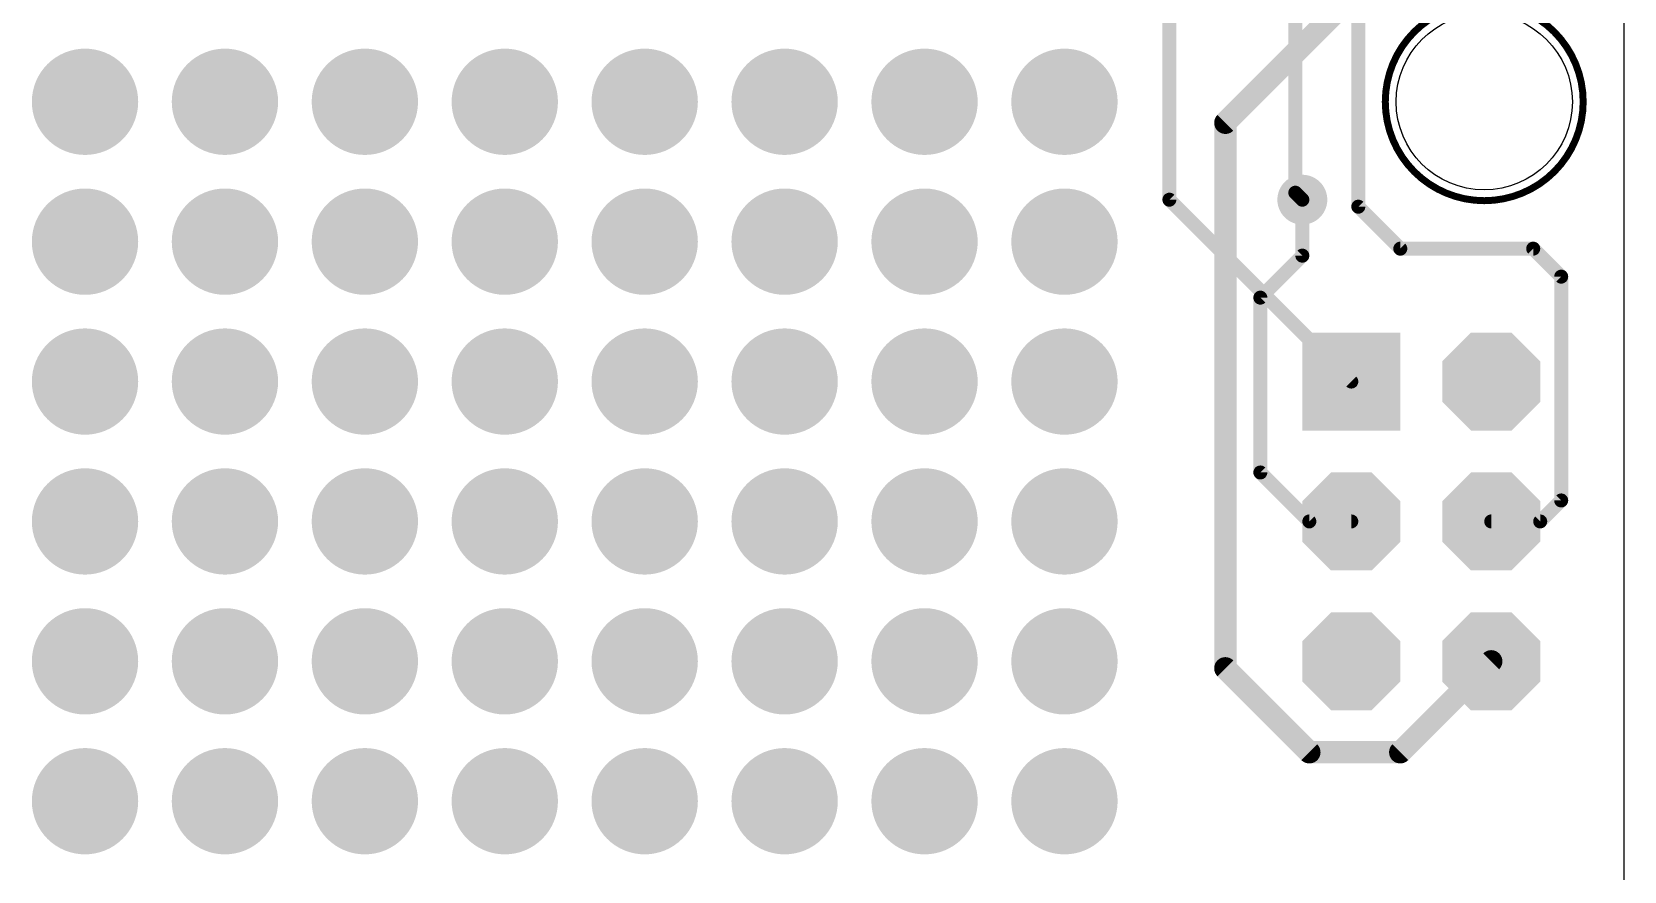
# Model space of a CAD drawing. Extents: x -5.7 to 68.6, y -2.1 to 53.8.
# Drawn here: x 39.67 to 68.58, y 21.59 to 36.83 of the extents above; entities that cross this region are included whole.
import ezdxf

# ---------------------------------------------------------------- set-up
doc = ezdxf.new("R2010")
doc.units = 0
for name, color, linetype in [('1', 12, 'CONTINUOUS'), ('16', 132, 'CONTINUOUS'), ('17', 110, 'CONTINUOUS'), ('18', 110, 'CONTINUOUS'), ('20', 53, 'CONTINUOUS'), ('51', 253, 'CONTINUOUS')]:
    doc.layers.add(name, color=color, linetype=linetype)

# ---------------------------------------------------------------- blocks, each defined once
blk = doc.blocks.new('OCTAGONP')
at = {"const_width": 0.5}
blk.add_lwpolyline([(-0.25, -0.1036), (-0.25, 0.1036), (-0.1036, 0.25), (0.1036, 0.25), (0.25, 0.1036), (0.25, -0.1036), (0.1036, -0.25), (-0.1036, -0.25), (-0.25, -0.1036), (-0.25, 0.1036)], dxfattribs=at)
blk = doc.blocks.new('SQUAREP')
blk.add_solid([(-0.5, -0.5), (0.5, -0.5), (-0.5, 0.5), (0.5, 0.5)])
blk = doc.blocks.new('ROUNDV')
at = {"const_width": 0.5}
blk.add_lwpolyline([(0, -0.25, 1), (0, 0.25, 1), (0, -0.25)], format="xyb", dxfattribs=at)

msp = doc.modelspace()

# ---------------------------------------------------------------- linework, layer by layer
at = {"layer": '1'}
for points, const_width in [([(63.754, 37.592), (61.341, 35.179)], 0.4064), ([(61.341, 35.179), (61.341, 25.273)], 0.4064), ([(62.738, 33.782), (62.738, 32.766)], 0.254), ([(62.738, 32.766), (61.976, 32.004)], 0.254), ([(61.976, 32.004), (61.976, 28.829)], 0.254), ([(61.976, 28.829), (62.865, 27.94)], 0.254), ([(62.865, 27.94), (63.627, 27.94)], 0.254), ([(61.341, 25.273), (62.865, 23.749)], 0.4064), ([(64.516, 23.749), (66.167, 25.4)], 0.4064), ([(62.865, 23.749), (64.516, 23.749)], 0.4064)]:
    msp.add_lwpolyline(points, dxfattribs=dict(at, const_width=const_width))
for points, const_width in [([(61.4426, 35.179, 1), (61.2394, 35.179)], 0.2032), ([(61.2692, 35.2508, 1), (61.4128, 35.1072)], 0.2032), ([(62.8015, 33.782, 1), (62.6745, 33.782)], 0.127), ([(62.6745, 32.766, 1), (62.8015, 32.766)], 0.127), ([(62.7829, 32.7211, 1), (62.6931, 32.8109)], 0.127), ([(62.0395, 32.004, 1), (61.9125, 32.004)], 0.127), ([(61.9311, 32.0489, 1), (62.0209, 31.9591)], 0.127), ([(62.0209, 28.8739, 1), (61.9311, 28.7841)], 0.127), ([(61.9125, 28.829, 1), (62.0395, 28.829)], 0.127), ([(62.865, 28.0035, 1), (62.865, 27.8765)], 0.127), ([(62.8201, 27.8951, 1), (62.9099, 27.9849)], 0.127), ([(63.627, 27.8765, 1), (63.627, 28.0035)], 0.127), ([(61.4128, 25.3448, 1), (61.2692, 25.2012)], 0.2032), ([(66.2388, 25.3282, 1), (66.0952, 25.4718)], 0.2032), ([(61.2394, 25.273, 1), (61.4426, 25.273)], 0.2032), ([(62.865, 23.8506, 1), (62.865, 23.6474)], 0.2032), ([(62.7932, 23.6772, 1), (62.9368, 23.8208)], 0.2032), ([(64.4442, 23.8208, 1), (64.5878, 23.6772)], 0.2032), ([(64.516, 23.6474, 1), (64.516, 23.8506)], 0.2032)]:
    msp.add_lwpolyline(points, format="xyb", dxfattribs=dict(at, const_width=const_width))
at = {"layer": '16', "const_width": 0.254}
for points in [[(60.325, 42.545), (60.325, 33.782)], [(62.611, 42.545), (62.611, 33.909)], [(63.754, 37.846), (63.754, 33.655)], [(60.325, 33.782), (63.627, 30.48)], [(62.611, 33.909), (62.738, 33.782)], [(63.754, 33.655), (64.516, 32.893)], [(64.516, 32.893), (66.929, 32.893)], [(66.929, 32.893), (67.437, 32.385)], [(67.437, 32.385), (67.437, 28.321)], [(67.437, 28.321), (67.056, 27.94)], [(67.056, 27.94), (66.167, 27.94)]]:
    msp.add_lwpolyline(points, dxfattribs=at)
at = {"layer": '16', "const_width": 0.127}
for points in [[(60.3699, 33.8269, 1), (60.2801, 33.7371)], [(60.2615, 33.782, 1), (60.3885, 33.782)], [(62.6559, 33.9539, 1), (62.5661, 33.8641)], [(62.5475, 33.909, 1), (62.6745, 33.909)], [(62.6931, 33.7371, 1), (62.7829, 33.8269)], [(63.7989, 33.6999, 1), (63.7091, 33.6101)], [(63.6905, 33.655, 1), (63.8175, 33.655)], [(64.516, 32.9565, 1), (64.516, 32.8295)], [(64.4711, 32.8481, 1), (64.5609, 32.9379)], [(66.9739, 32.9379, 1), (66.8841, 32.8481)], [(66.929, 32.8295, 1), (66.929, 32.9565)], [(67.5005, 32.385, 1), (67.3735, 32.385)], [(67.3921, 32.3401, 1), (67.4819, 32.4299)], [(63.5821, 30.4351, 1), (63.6719, 30.5249)], [(67.3735, 28.321, 1), (67.5005, 28.321)], [(67.4819, 28.2761, 1), (67.3921, 28.3659)], [(66.167, 28.0035, 1), (66.167, 27.8765)], [(67.0111, 27.9849, 1), (67.1009, 27.8951)], [(67.056, 27.8765, 1), (67.056, 28.0035)]]:
    msp.add_lwpolyline(points, format="xyb", dxfattribs=at)
at = {"layer": '20'}
msp.add_line((68.58, 5.08), (68.58, 37.846), dxfattribs=at)
msp.add_circle((66.04, 35.56), 1.6, dxfattribs=at)
at = {"layer": '51', "const_width": 0.127}
msp.add_lwpolyline([(66.04, 33.764, 1), (66.04, 37.356, 1), (66.04, 33.764)], format="xyb", dxfattribs=at)

# ---------------------------------------------------------------- block references
at = {"layer": '17', "xscale": 1.778, "yscale": 1.778}
for name, p in [('SQUAREP', (63.627, 30.48)), ('SQUAREP', (63.627, 30.48)), ('OCTAGONP', (66.167, 30.48)), ('OCTAGONP', (66.167, 30.48)), ('OCTAGONP', (63.627, 27.94)), ('OCTAGONP', (63.627, 27.94)), ('OCTAGONP', (66.167, 27.94)), ('OCTAGONP', (66.167, 27.94)), ('OCTAGONP', (63.627, 25.4)), ('OCTAGONP', (63.627, 25.4)), ('OCTAGONP', (66.167, 25.4)), ('OCTAGONP', (66.167, 25.4))]:
    msp.add_blockref(name, p, dxfattribs=at)
at = {"layer": '18'}
for p, xscale, yscale in [((40.64, 35.56), 1.9304, 1.9304), ((40.64, 35.56), 1.9304, 1.9304), ((43.18, 35.56), 1.9304, 1.9304), ((43.18, 35.56), 1.9304, 1.9304), ((45.72, 35.56), 1.9304, 1.9304), ((45.72, 35.56), 1.9304, 1.9304), ((48.26, 35.56), 1.9304, 1.9304), ((48.26, 35.56), 1.9304, 1.9304), ((50.8, 35.56), 1.9304, 1.9304), ((50.8, 35.56), 1.9304, 1.9304), ((53.34, 35.56), 1.9304, 1.9304), ((53.34, 35.56), 1.9304, 1.9304), ((55.88, 35.56), 1.9304, 1.9304), ((55.88, 35.56), 1.9304, 1.9304), ((58.42, 35.56), 1.9304, 1.9304), ((58.42, 35.56), 1.9304, 1.9304), ((62.738, 33.782), 0.9064, 0.9064), ((62.738, 33.782), 0.9064, 0.9064), ((40.64, 33.02), 1.9304, 1.9304), ((40.64, 33.02), 1.9304, 1.9304), ((43.18, 33.02), 1.9304, 1.9304), ((43.18, 33.02), 1.9304, 1.9304), ((45.72, 33.02), 1.9304, 1.9304), ((45.72, 33.02), 1.9304, 1.9304), ((48.26, 33.02), 1.9304, 1.9304), ((48.26, 33.02), 1.9304, 1.9304), ((50.8, 33.02), 1.9304, 1.9304), ((50.8, 33.02), 1.9304, 1.9304), ((53.34, 33.02), 1.9304, 1.9304), ((53.34, 33.02), 1.9304, 1.9304), ((55.88, 33.02), 1.9304, 1.9304), ((55.88, 33.02), 1.9304, 1.9304), ((58.42, 33.02), 1.9304, 1.9304), ((58.42, 33.02), 1.9304, 1.9304), ((40.64, 30.48), 1.9304, 1.9304), ((40.64, 30.48), 1.9304, 1.9304), ((43.18, 30.48), 1.9304, 1.9304), ((43.18, 30.48), 1.9304, 1.9304), ((45.72, 30.48), 1.9304, 1.9304), ((45.72, 30.48), 1.9304, 1.9304), ((48.26, 30.48), 1.9304, 1.9304), ((48.26, 30.48), 1.9304, 1.9304), ((50.8, 30.48), 1.9304, 1.9304), ((50.8, 30.48), 1.9304, 1.9304), ((53.34, 30.48), 1.9304, 1.9304), ((53.34, 30.48), 1.9304, 1.9304), ((55.88, 30.48), 1.9304, 1.9304), ((55.88, 30.48), 1.9304, 1.9304), ((58.42, 30.48), 1.9304, 1.9304), ((58.42, 30.48), 1.9304, 1.9304), ((40.64, 27.94), 1.9304, 1.9304), ((40.64, 27.94), 1.9304, 1.9304), ((43.18, 27.94), 1.9304, 1.9304), ((43.18, 27.94), 1.9304, 1.9304), ((45.72, 27.94), 1.9304, 1.9304), ((45.72, 27.94), 1.9304, 1.9304), ((48.26, 27.94), 1.9304, 1.9304), ((48.26, 27.94), 1.9304, 1.9304), ((50.8, 27.94), 1.9304, 1.9304), ((50.8, 27.94), 1.9304, 1.9304), ((53.34, 27.94), 1.9304, 1.9304), ((53.34, 27.94), 1.9304, 1.9304), ((55.88, 27.94), 1.9304, 1.9304), ((55.88, 27.94), 1.9304, 1.9304), ((58.42, 27.94), 1.9304, 1.9304), ((58.42, 27.94), 1.9304, 1.9304), ((40.64, 25.4), 1.9304, 1.9304), ((40.64, 25.4), 1.9304, 1.9304), ((43.18, 25.4), 1.9304, 1.9304), ((43.18, 25.4), 1.9304, 1.9304), ((45.72, 25.4), 1.9304, 1.9304), ((45.72, 25.4), 1.9304, 1.9304), ((48.26, 25.4), 1.9304, 1.9304), ((48.26, 25.4), 1.9304, 1.9304), ((50.8, 25.4), 1.9304, 1.9304), ((50.8, 25.4), 1.9304, 1.9304), ((53.34, 25.4), 1.9304, 1.9304), ((53.34, 25.4), 1.9304, 1.9304), ((55.88, 25.4), 1.9304, 1.9304), ((55.88, 25.4), 1.9304, 1.9304), ((58.42, 25.4), 1.9304, 1.9304), ((58.42, 25.4), 1.9304, 1.9304), ((40.64, 22.86), 1.9304, 1.9304), ((40.64, 22.86), 1.9304, 1.9304), ((43.18, 22.86), 1.9304, 1.9304), ((43.18, 22.86), 1.9304, 1.9304), ((45.72, 22.86), 1.9304, 1.9304), ((45.72, 22.86), 1.9304, 1.9304), ((48.26, 22.86), 1.9304, 1.9304), ((48.26, 22.86), 1.9304, 1.9304), ((50.8, 22.86), 1.9304, 1.9304), ((50.8, 22.86), 1.9304, 1.9304), ((53.34, 22.86), 1.9304, 1.9304), ((53.34, 22.86), 1.9304, 1.9304), ((55.88, 22.86), 1.9304, 1.9304), ((55.88, 22.86), 1.9304, 1.9304), ((58.42, 22.86), 1.9304, 1.9304), ((58.42, 22.86), 1.9304, 1.9304)]:
    msp.add_blockref('ROUNDV', p, dxfattribs=dict(at, xscale=xscale, yscale=yscale))

doc.saveas('drawing.dxf')
